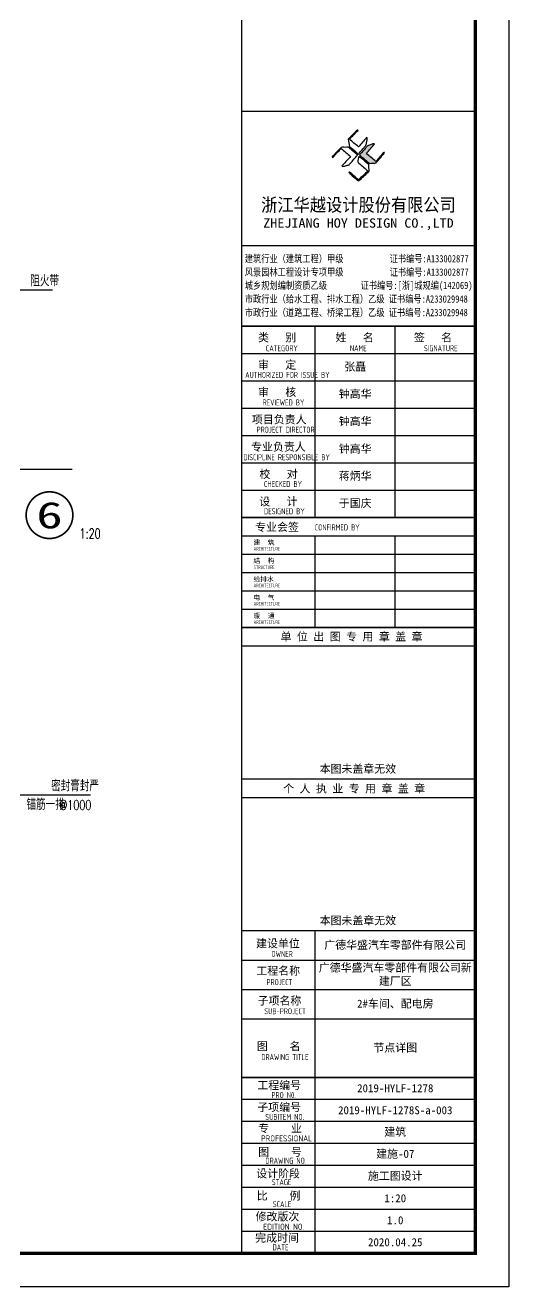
# Model space of a CAD drawing. Header units: millimetres. Extents: x 4279522 to 4437387, y 18981343 to 19528009.
# Drawn here: x 4431215 to 4434112, y 18983069 to 18990638 of the extents above; entities that cross this region are included whole.
import ezdxf
from ezdxf.enums import TextEntityAlignment as Align

# ---------------------------------------------------------------- set-up
doc = ezdxf.new("R2010")
doc.units = ezdxf.units.MM
doc.header["$LTSCALE"] = 1000
doc.header["$MEASUREMENT"] = 0
for name, color, linetype in [('DIM_IDEN', 171, 'Continuous'), ('DIM_LEAD', 145, 'Continuous'), ('DIM_SYMB', 165, 'Continuous'), ('PUB_TEXT', 7, 'Continuous'), ('PUB_TITLE', 4, 'Continuous'), ('TK', 4, 'Continuous')]:
    doc.layers.add(name, color=color, linetype=linetype)
doc.styles.add('-宋体', font='', dxfattribs={"width": 0.8})
doc.styles.add('_TCH_DIM', font='SIMPLEX', dxfattribs={"bigfont": 'GBCBIG'})
doc.styles.add('_TCH_LABEL', font='COMPLEX', dxfattribs={"bigfont": 'GBCBIG'})
doc.styles.add('HT', font='simhei.ttf', dxfattribs={"width": 0.7})
doc.styles.add('TSSD_REIN', font='tssdeng.shx', dxfattribs={"width": 0.7, "bigfont": 'tssdchn.shx'})
doc.styles.add('图签宋体', font='', dxfattribs={"height": 300})
doc.styles.add('图签黑体', font='simhei.ttf', dxfattribs={"height": 550})
doc.styles.get('-宋体').set_extended_font_data('SimSun')
doc.styles.get('图签宋体').set_extended_font_data('NSimSun')

# ---------------------------------------------------------------- blocks, each defined once
blk = doc.blocks.new('A$C053D6479')
at = {"layer": 'PUB_TITLE'}
h = blk.add_hatch(color=256, dxfattribs=at)
h.dxf.hatch_style = 1
edge = h.paths.add_edge_path()
edge.add_spline(control_points=[(1026, 827), (1105, 920), (1188, 1008), (1266, 1102)], knot_values=[13, 13, 13, 13, 14, 14, 14, 14], degree=3, periodic=0)
edge.add_spline(control_points=[(1266, 1102), (1258, 1111), (1249, 1119), (1239, 1116)], knot_values=[12, 12, 12, 12, 13, 13, 13, 13], degree=3, periodic=0)
edge.add_spline(control_points=[(1239, 1116), (1210, 1107), (1179, 1092), (1144, 1077)], knot_values=[11, 11, 11, 11, 12, 12, 12, 12], degree=3, periodic=0)
edge.add_spline(control_points=[(1144, 1077), (1109, 1063), (1069, 1053), (1047, 1038)], knot_values=[10, 10, 10, 10, 11, 11, 11, 11], degree=3, periodic=0)
edge.add_spline(control_points=[(1047, 1038), (1028, 1026), (1007, 992), (991, 972)], knot_values=[9, 9, 9, 9, 10, 10, 10, 10], degree=3, periodic=0)
edge.add_spline(control_points=[(991, 972), (942, 913), (899, 868), (849, 810)], knot_values=[8, 8, 8, 8, 9, 9, 9, 9], degree=3, periodic=0)
edge.add_spline(control_points=[(849, 810), (842, 801), (822, 776), (822, 775)], knot_values=[7, 7, 7, 7, 8, 8, 8, 8], degree=3, periodic=0)
edge.add_spline(control_points=[(822, 775), (823, 771), (848, 752), (859, 744)], knot_values=[6, 6, 6, 6, 7, 7, 7, 7], degree=3, periodic=0)
edge.add_spline(control_points=[(859, 744), (949, 670), (1035, 592), (1122, 521)], knot_values=[5, 5, 5, 5, 6, 6, 6, 6], degree=3, periodic=0)
edge.add_spline(control_points=[(1122, 521), (1153, 527), (1185, 530), (1217, 533)], knot_values=[4, 4, 4, 4, 5, 5, 5, 5], degree=3, periodic=0)
edge.add_spline(control_points=[(1217, 533), (1246, 535), (1293, 532), (1316, 542)], knot_values=[3, 3, 3, 3, 4, 4, 4, 4], degree=3, periodic=0)
edge.add_spline(control_points=[(1316, 542), (1327, 547), (1338, 565), (1349, 579)], knot_values=[2, 2, 2, 2, 3, 3, 3, 3], degree=3, periodic=0)
edge.add_spline(control_points=[(1349, 579), (1423, 670), (1507, 759), (1572, 848)], knot_values=[1, 1, 1, 1, 2, 2, 2, 2], degree=3, periodic=0)
edge.add_spline(control_points=[(1572, 848), (1564, 852), (1561, 861), (1551, 862)], knot_values=[0, 0, 0, 0, 1, 1, 1, 1], degree=3, periodic=0)
edge.add_spline(control_points=[(1551, 862), (1469, 769), (1393, 671), (1310, 579)], knot_values=[15, 15, 15, 15, 16, 16, 16, 16], degree=3, periodic=0)
edge.add_spline(control_points=[(1310, 579), (1216, 662), (1118, 742), (1026, 827)], knot_values=[14, 14, 14, 14, 15, 15, 15, 15], degree=3, periodic=0)
at = {"layer": 'TK'}
for points, knots in [([(1031, 1298), (1066, 1286), (1054, 1262), (1045, 1224), (1036, 1188), (1031, 1158), (1024, 1121), (1020, 1104), (1017, 1085), (1012, 1071), (1004, 1052), (976, 1026), (956, 1003), (906, 946), (866, 899), (814, 839), (806, 829), (789, 806), (787, 806), (777, 804), (728, 856), (719, 864), (651, 922), (580, 978), (514, 1036), (509, 1106), (488, 1176), (479, 1247), (570, 1343), (663, 1436), (758, 1526), (764, 1523), (768, 1518), (774, 1515), (693, 1422), (599, 1343), (520, 1249), (607, 1171), (698, 1096), (789, 1021), (874, 1109), (950, 1206), (1031, 1298)], [0, 0, 0, 0, 1, 1, 1, 2, 2, 2, 3, 3, 3, 4, 4, 4, 5, 5, 5, 6, 6, 6, 7, 7, 7, 8, 8, 8, 9, 9, 9, 10, 10, 10, 11, 11, 11, 12, 12, 12, 13, 13, 13, 14, 14, 14, 14]), ([(555, 949), (624, 891), (699, 833), (760, 773), (689, 691), (614, 604), (539, 517), (529, 505), (516, 487), (506, 482), (492, 475), (469, 472), (452, 467), (416, 456), (383, 448), (342, 438), (323, 433), (297, 422), (293, 440), (291, 452), (313, 470), (322, 480), (400, 566), (477, 652), (553, 736), (460, 815), (366, 894), (270, 970), (183, 883), (101, 791), (16, 703), (-18, 714), (9, 735), (28, 755), (103, 838), (192, 930), (266, 1005), (319, 1009), (387, 1005), (442, 1007), (456, 1008), (472, 1011), (485, 1007), (507, 1000), (534, 967), (555, 949)], [0, 0, 0, 0, 1, 1, 1, 2, 2, 2, 3, 3, 3, 4, 4, 4, 5, 5, 5, 6, 6, 6, 7, 7, 7, 8, 8, 8, 9, 9, 9, 10, 10, 10, 11, 11, 11, 12, 12, 12, 13, 13, 13, 14, 14, 14, 15, 15, 15, 15]), ([(1551, 862), (1561, 861), (1564, 852), (1572, 848), (1507, 759), (1423, 670), (1349, 579), (1338, 565), (1327, 547), (1316, 542), (1293, 532), (1246, 535), (1217, 533), (1185, 530), (1153, 527), (1122, 521), (1035, 592), (949, 670), (859, 744), (848, 752), (823, 771), (822, 775), (822, 776), (842, 801), (849, 810), (899, 868), (942, 913), (991, 972), (1007, 992), (1028, 1026), (1047, 1038), (1069, 1053), (1109, 1063), (1144, 1077), (1179, 1092), (1210, 1107), (1239, 1116), (1249, 1119), (1258, 1111), (1266, 1102), (1188, 1008), (1105, 920), (1026, 827), (1118, 742), (1216, 662), (1310, 579), (1393, 671), (1469, 769), (1551, 862)], [0, 0, 0, 0, 1, 1, 1, 2, 2, 2, 3, 3, 3, 4, 4, 4, 5, 5, 5, 6, 6, 6, 7, 7, 7, 8, 8, 8, 9, 9, 9, 10, 10, 10, 11, 11, 11, 12, 12, 12, 13, 13, 13, 14, 14, 14, 15, 15, 15, 16, 16, 16, 16]), ([(1097, 490), (1100, 425), (1106, 361), (1107, 294), (1018, 207), (925, 121), (830, 33), (818, 21), (800, 0), (787, 0), (768, -1), (725, 49), (712, 60), (662, 103), (616, 143), (568, 186), (545, 207), (518, 224), (499, 250), (501, 259), (511, 261), (516, 267), (609, 192), (696, 111), (785, 33), (883, 118), (977, 208), (1070, 298), (992, 373), (892, 456), (803, 534), (791, 544), (768, 561), (766, 569), (761, 588), (776, 634), (780, 655), (785, 690), (788, 721), (795, 746), (897, 661), (998, 576), (1097, 490)], [0, 0, 0, 0, 1, 1, 1, 2, 2, 2, 3, 3, 3, 4, 4, 4, 5, 5, 5, 6, 6, 6, 7, 7, 7, 8, 8, 8, 9, 9, 9, 10, 10, 10, 11, 11, 11, 12, 12, 12, 13, 13, 13, 14, 14, 14, 14])]:
    blk.add_open_spline(points, degree=3, knots=knots, dxfattribs=at)
blk = doc.blocks.new('GeYuanFrame_10541767', base_point=(18.76, 4.34))
at = {"layer": 'PUB_TITLE'}
for points in [[(554.76, 235.14), (554.76, 292.54)], [(578.76, 235.14), (578.76, 292.54)], [(554.76, 202.14), (554.76, 229.64)], [(578.76, 202.14), (578.76, 229.64)], [(554.76, 14.34), (554.76, 111.14)]]:
    blk.add_lwpolyline(points, dxfattribs=at)
at = {"layer": 'TK'}
for p, q in [((532.76, 316.74), (602.76, 316.74)), ((532.76, 284.34), (602.76, 284.34)), ((532.76, 276.14), (602.76, 276.14)), ((532.76, 267.94), (602.76, 267.94)), ((532.76, 259.74), (602.76, 259.74)), ((532.76, 251.54), (602.76, 251.54)), ((532.76, 243.34), (602.76, 243.34)), ((532.76, 235.14), (602.76, 235.14)), ((532.76, 235.14), (602.76, 235.14)), ((532.76, 102.34), (602.76, 102.34)), ((532.76, 93.54), (602.76, 93.54)), ((532.76, 84.74), (554.76, 84.74)), ((532.76, 84.74), (602.76, 84.74)), ((532.76, 67.18), (602.76, 67.18)), ((532.76, 67.14), (602.76, 67.14)), ((532.76, 60.58), (602.76, 60.58)), ((532.76, 53.98), (602.76, 53.98)), ((532.76, 47.38), (602.76, 47.38)), ((532.76, 40.78), (602.76, 40.78)), ((532.76, 34.18), (602.76, 34.18)), ((532.76, 27.58), (602.76, 27.58)), ((532.76, 20.98), (602.76, 20.98)), ((532.76, 14.34), (602.76, 14.34))]:
    blk.add_line(p, q, dxfattribs=at)
for points in [[(18.76, 424.34), (612.76, 424.34), (612.76, 4.34), (18.76, 4.34), (18.76, 424.34)], [(532.76, 292.54), (602.76, 292.54)], [(532.76, 235.14), (602.76, 235.14)], [(532.76, 229.64), (602.76, 229.64)], [(532.76, 224.14), (602.76, 224.14)], [(532.76, 218.64), (602.76, 218.64)], [(532.76, 213.14), (602.76, 213.14)], [(532.76, 207.64), (602.76, 207.64)], [(532.76, 202.14), (602.76, 202.14)], [(532.76, 196.64), (602.76, 196.64)], [(532.76, 151.14), (602.76, 151.14)]]:
    blk.add_lwpolyline(points, dxfattribs=at)
at = {"layer": 'TK', "const_width": 1}
blk.add_lwpolyline([(602.76, 414.34), (43.76, 414.34), (43.76, 14.34), (602.76, 14.34)], close=True, dxfattribs=at)
at = {"layer": 'TK'}
for points, const_width in [([(532.76, 414.34), (532.76, 14.34)], 0.4), ([(532.76, 356.95), (602.76, 356.95)], 0.35), ([(532.76, 292.54), (602.76, 292.54)], 0.35), ([(532.76, 292.54), (602.76, 292.54)], 0.35), ([(532.76, 235.14), (602.76, 235.14)], 0.35), ([(532.76, 202.14), (602.76, 202.14)], 0.35), ([(532.76, 156.64), (602.76, 156.64)], 0.35), ([(532.76, 111.14), (602.76, 111.14)], 0.35), ([(532.76, 67.18), (602.76, 67.18)], 0.35)]:
    blk.add_lwpolyline(points, dxfattribs=dict(at, const_width=const_width))
at = {"layer": 'PUB_TITLE', "xscale": 0.01000000000021828, "yscale": 0.01000000000021828, "zscale": 0.01}
blk.add_blockref('A$C053D6479', (559.86, 336.08), dxfattribs=at)
at = {"layer": 'TK'}
for s, height, style, width, p in [('浙江华越设计股份有限公司', 3.96, 'HT', 0.9, (567.74, 328.97)), ('ZHEJIANG HOY DESIGN CO.,LTD', 2.8, '图签黑体', 1.11, (567.73, 323.1))]:
    blk.add_text(s, height=height, dxfattribs=dict(at, style=style, width=width)).set_placement(p, align=Align.MIDDLE)
for s, height, style, width, p in [('建筑行业（建筑工程）甲级           证书编号:A133002877', 2.2, '-宋体', 0.8, (533.67, 311.64)), ('风景园林工程设计专项甲级           证书编号:A133002877', 2.2, '-宋体', 0.8, (533.67, 307.62)), ('城乡规划编制资质乙级        证书编号:[浙]城规编(142069)', 2.2, '-宋体', 0.8, (533.67, 303.63)), ('市政行业（给水工程、排水工程）乙级 证书编号:A233029948', 2.2, '-宋体', 0.8, (533.67, 299.55)), ('市政行业（道路工程、桥梁工程）乙级 证书编号:A233029948', 2.2, '-宋体', 0.8, (533.67, 295.5)), ('CATEGORY', 1.8, 'TSSD_REIN', 0.7, (539.99, 284.98)), ('NAME', 1.8, 'TSSD_REIN', 0.7, (565.18, 284.98)), ('SIGNATURE', 1.8, 'TSSD_REIN', 0.7, (587.34, 284.98)), ('AUTHORIZED FOR ISSUE BY', 1.8, 'TSSD_REIN', 0.7, (533.79, 276.98)), ('REVIEWED BY', 1.8, 'TSSD_REIN', 0.7, (539.03, 268.72)), ('PROJECT DIRECTOR', 1.8, 'TSSD_REIN', 0.7, (537.22, 260.55)), ('DISCIPLINE RESPONSIBLE BY', 1.8, 'TSSD_REIN', 0.7, (533.25, 252.28)), ('CHECKED BY', 1.8, 'TSSD_REIN', 0.7, (539.42, 244.25)), ('DESIGNED BY', 1.8, 'TSSD_REIN', 0.7, (539.43, 236.08)), ('CONFIRMED BY', 1.8, 'TSSD_REIN', 0.7, (554.61, 231.23)), ('ARCHITECTURE', 1.08, 'TSSD_REIN', 0.7, (536.32, 225.15)), ('STRUCTURE', 1.08, 'TSSD_REIN', 0.7, (536.32, 219.65)), ('ARCHITECTURE', 1.08, 'TSSD_REIN', 0.7, (536.32, 214.15)), ('ARCHITECTURE', 1.08, 'TSSD_REIN', 0.7, (536.32, 208.65)), ('ARCHITECTURE', 1.08, 'TSSD_REIN', 0.7, (536.32, 203.15)), ('OWNER', 1.8, 'TSSD_REIN', 0.7, (541.65, 103.29)), ('PROJECT', 1.8, 'TSSD_REIN', 0.7, (540.19, 94.83)), ('SUB-PROJECT', 1.8, 'TSSD_REIN', 0.7, (539.53, 86.11)), ('DRAWING TITLE', 1.8, 'TSSD_REIN', 0.7, (538.64, 72.34)), ('PRO N0.', 1.8, 'TSSD_REIN', 0.7, (541.68, 60.96)), ('SUBITEM NO.', 1.8, 'TSSD_REIN', 0.7, (539.82, 54.39)), ('PROFESSIONAL', 1.8, 'TSSD_REIN', 0.8, (538.55, 47.95)), ('DRAWING NO.', 1.8, 'TSSD_REIN', 0.7, (539.86, 41.26)), ('STAGE', 1.8, 'TSSD_REIN', 0.7, (541.76, 34.84)), ('SCALE', 1.8, 'TSSD_REIN', 0.7, (542.05, 28.23)), ('EDITION NO.', 1.8, 'TSSD_REIN', 0.8, (539.2, 21.45)), ('DATE', 1.8, 'TSSD_REIN', 0.7, (542, 15.26))]:
    blk.add_text(s, height=height, dxfattribs=dict(at, style=style, width=width)).set_placement(p)
at = {"layer": 'TK', "style": '图签宋体'}
for s, height, p in [('类   别', 2.4, (537.65, 287.9)), ('姓   名', 2.4, (560.87, 287.9)), ('签   名', 2.4, (584.35, 287.9)), ('审   定', 2.4, (537.65, 279.7)), ('审   核', 2.4, (537.65, 271.5)), ('项目负责人', 2.4, (535.8, 263.3)), ('专业负责人', 2.4, (535.56, 255.1)), ('校   对', 2.4, (538.06, 246.9)), ('设   计', 2.4, (538.03, 238.7)), ('专业会签', 2.4, (536.79, 231.05)), ('建  筑', 1.44, (536.28, 226.92)), ('结  构', 1.44, (536.28, 221.42)), ('给排水', 1.44, (536.28, 215.92)), ('电  气', 1.44, (536.28, 210.42)), ('暖  通', 1.44, (536.28, 204.92)), ('单 位 出 图 专 用 章 盖 章', 2.4, (544.39, 198.16)), ('本图未盖章无效', 2.4, (556.1, 158.51)), ('个 人 执 业 专 用 章 盖 章', 2.4, (545.19, 152.58)), ('本图未盖章无效', 2.4, (556.1, 113.01)), ('建设单位', 2.4, (537.06, 106.14)), ('工程名称', 2.4, (537.14, 97.93)), ('子项名称', 2.4, (537.52, 88.95)), ('图    名', 2.4, (537.3, 75.3)), ('工程编号', 2.4, (537.44, 63.58)), ('子项编号', 2.4, (537.44, 57)), ('专    业', 2.4, (537.68, 50.69)), ('图    号', 2.4, (537.69, 43.58)), ('设计阶段', 2.4, (537.12, 37.12)), ('比    例', 2.4, (537.26, 30.44)), ('修改版次', 2.4, (536.91, 24.22)), ('完成时间', 2.4, (536.79, 17.83))]:
    blk.add_text(s, height=height, dxfattribs=at).set_placement(p)
at = {"layer": 'TK', "char_height": 2.4, "attachment_point": 5, "style": '图签宋体'}
for s, insert, width in [('张矗', (566.76, 280.21), 24), ('钟高华', (566.76, 272.04), 24), ('钟高华', (566.76, 263.84), 24), ('钟高华', (566.76, 255.57), 24), ('蒋炳华', (566.76, 247.44), 24), ('于国庆', (566.76, 239.24), 24), ('广德华盛汽车零部件有限公司', (578.76, 106.74), 48), ('广德华盛汽车零部件有限公司新建厂区', (578.76, 97.94), 48), ('2#车间、配电房', (578.76, 89.14), 48), ('节点详图', (578.76, 75.94), 48), ('2019-HYLF-1278', (578.76, 63.88), 48), ('2019-HYLF-1278S-a-003', (578.76, 57.28), 48), ('建筑', (578.76, 50.68), 48), ('建施-07', (578.76, 44.08), 48), ('施工图设计', (578.76, 37.48), 48), ('1:20', (578.76, 30.88), 48), ('1.0', (578.76, 24.28), 48), ('2020.04.25', (578.76, 17.69), 48)]:
    blk.add_mtext(s, dxfattribs=dict(at, insert=insert, width=width))

msp = doc.modelspace()

# ---------------------------------------------------------------- linework, layer by layer
at = {"layer": 'DIM_IDEN', "const_width": 10}
msp.add_lwpolyline([(4431500, 18987698.7, 1), (4431220, 18987698.7, 1)], format="xyb", close=True, dxfattribs=at)
at = {"layer": 'DIM_LEAD'}
for p, q in [((4431003.2, 18989050.8), (4431378.9, 18989050.8)), ((4430982.3, 18986021.2), (4431606.4, 18986021.2))]:
    msp.add_line(p, q, dxfattribs=at)
at = {"layer": 'DIM_SYMB'}
msp.add_lwpolyline([(4430095.9, 18987974.9), (4430773.4, 18987974.9), (4430788.7, 18988016.9), (4430803.5, 18987932.9), (4430818.4, 18987974.9), (4431495.9, 18987974.9)], dxfattribs=at)

# ---------------------------------------------------------------- block references
at = {"xscale": 20, "yscale": 20, "zscale": 20}
msp.add_blockref('GeYuanFrame_10541767', (4422232, 18983069.4), dxfattribs=at)

# ---------------------------------------------------------------- texts
at = {"layer": 'PUB_TEXT', "style": '_TCH_DIM'}
for s, p in [('阻火带', (4431244.9, 18989071.8)), ('密封膏封严', (4431369.6, 18986042.2)), ('锚筋一排', (4431221.8, 18985930.2))]:
    msp.add_text(s, height=67.52, dxfattribs=at).set_placement(p)
at = {"layer": 'PUB_TEXT', "style": 'HT', "width": 1.986607}
msp.add_text('6', height=158.4, dxfattribs=at).set_placement((4431280.9, 18987619.5), (4431439.2, 18987619.5), align=Align.FIT)
at = {"layer": 'PUB_TEXT', "width": 0.705882}
for s, style, p in [('1:20', '_TCH_LABEL', (4431540, 18987558.7)), ('@1000', '_TCH_DIM', (4431418.4, 18985930.2))]:
    msp.add_text(s, height=59.5, dxfattribs=dict(at, style=style)).set_placement(p)

doc.saveas('drawing.dxf')
